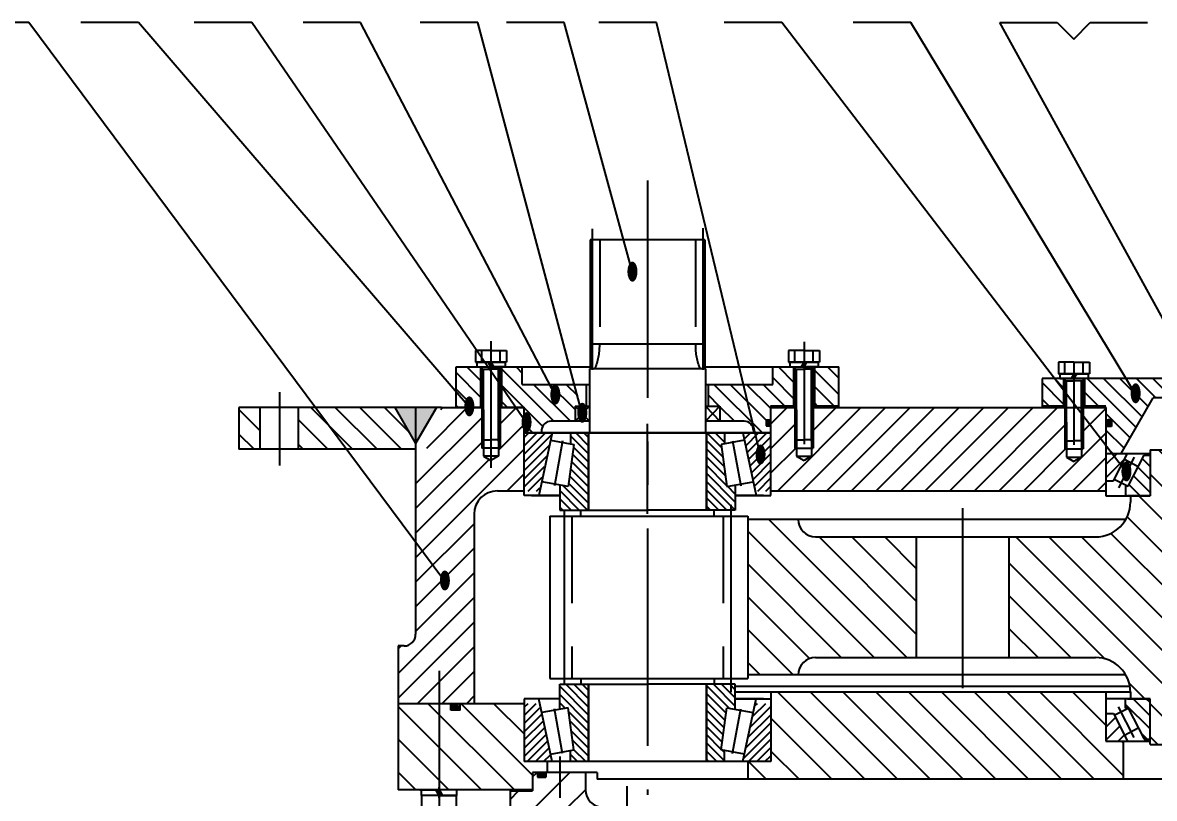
# Model space of a CAD drawing. Header units: millimetres. Extents: x 14 to 6314, y -175 to 4455.
# Drawn here: x 3318 to 4294, y 3074 to 3743 of the extents above; entities that cross this region are included whole.
import ezdxf
from ezdxf.enums import TextEntityAlignment as Align

# ---------------------------------------------------------------- set-up
doc = ezdxf.new("R2010")
doc.units = ezdxf.units.MM
doc.header["$LTSCALE"] = 150
doc.linetypes.add('F', pattern=[0.75, 0.5, -0.25])
doc.linetypes.add('G', pattern=[2, 1.25, -0.25, 0.25, -0.25])
for name, color, linetype in [('01', 7, 'Continuous'), ('02', 1, 'Continuous'), ('04', 2, 'F'), ('05', 4, 'G'), ('11', 3, 'Continuous')]:
    doc.layers.add(name, color=color, linetype=linetype)
doc.styles.get("Standard").update_dxf_attribs({"font": 'isocp', "width": 0.707, "bigfont": 'intecad.shx'})
pattern_1 = [(45, (-611.74499, -710.89691), (-0.0707106781, 0.0707106781), [])]
pattern_2 = [(135, (-611.745, -710.897), (-14.142136, -14.142136), [])]
pattern_3 = [(45, (-611.745, -710.897), (-10.6066, 10.6066), [])]
pattern_4 = [(45, (-611.745, -302.477), (-5.656854, 5.656854), [])]
pattern_5 = [(135, (-611.745, -302.477), (-5.656854, -5.656854), [])]

# ---------------------------------------------------------------- blocks, each defined once
blk = doc.blocks.new('*U3', base_point=(-3575.81, 5317.09))
at = {"layer": '01'}
for p, q in [((-3582.21, 5317.09), (-3582.21, 5277.09)), ((-3569.41, 5317.09), (-3569.41, 5277.09)), ((-3567.81, 5284.09), (-3583.81, 5284.09)), ((-3569.41, 5277.09), (-3582.21, 5277.09)), ((-3582.21, 5277.09), (-3575.81, 5273.4)), ((-3569.41, 5277.09), (-3575.81, 5273.4))]:
    blk.add_line(p, q, dxfattribs=at)
at = {"layer": '02'}
for p, q in [((-3583.81, 5317.09), (-3583.81, 5284.09)), ((-3567.81, 5317.09), (-3567.81, 5284.09))]:
    blk.add_line(p, q, dxfattribs=at)
blk = doc.blocks.new('*U4')
at = {"layer": '01'}
for p, q in [((-15.1, 5), (-15.1, 0)), ((0, 5), (-15.1, 5)), ((-15.1, 0), (0, 0)), ((0, 0), (-2.89, 5)), ((0, 5), (2.89, 0)), ((0, 5), (15.1, 5)), ((15.1, 0), (0, 0)), ((15.1, 5), (15.1, 0))]:
    blk.add_line(p, q, dxfattribs=at)
at = {"layer": '05'}
blk.add_line((0, 7.1), (0, -2.1), dxfattribs=at)

msp = doc.modelspace()

# ---------------------------------------------------------------- hatches: boundary and pattern name
at = {"layer": '02'}
h = msp.add_hatch(dxfattribs=at)
h.set_pattern_fill('_USER', color=256, scale=10, angle=135, style=0, pattern_type=0)
h.set_pattern_definition([(135, (-611.745, -710.897), (-7.071068, -7.071068), [])])
h.paths.add_polyline_path([(4215.3215, 3436.0522), (4212.1215, 3436.0522), (4196.8215, 3436.0522), (4196.8215, 3412.5522), (4215.3215, 3412.5522)])
h.paths.add_polyline_path([(4266.5039, 3436.0522), (4233.3215, 3436.0522), (4233.3215, 3412.5522), (4251.8215, 3412.5522), (4251.8215, 3400.5708), (4256.8215, 3400.5708), (4256.8215, 3394.5708), (4251.8215, 3394.5708), (4251.8215, 3371.5642), (4264.9018, 3371.5642), (4272.6019, 3384.9011)])
h.paths.add_polyline_path([(4266.5039, 3436.0522), (4272.6019, 3384.9011), (4292.5067, 3419.3772), (4407.034, 3419.3772), (4407.034, 3424.0522), (4407.034, 3436.0522)])
h.paths.add_polyline_path([(4531.5709, 3436.0522), (4468.3338, 3436.0522), (4469.2057, 3419.3772), (4529.1485, 3419.3772)])
h.paths.add_polyline_path([(4622.7465, 3436.0522), (4619.5465, 3436.0522), (4531.5709, 3436.0522), (4529.1485, 3419.3772), (4563.5613, 3419.3772), (4591.1662, 3371.5642), (4604.2465, 3371.5642), (4604.2465, 3374.9122), (4604.2465, 3394.5708), (4599.2465, 3394.5708), (4599.2465, 3399.3958), (4599.8162, 3399.3958, -0.39823535), (4603.4779, 3399.9507), (4604.2465, 3400.8703), (4604.2465, 3412.5522), (4614.0098, 3412.5522), (4622.7465, 3423.0058)])
h.paths.add_polyline_path([(4659.2465, 3436.0522), (4640.7465, 3436.0522), (4640.7465, 3412.5522), (4659.2465, 3412.5522)])
h.paths.add_polyline_path([(4340.3466, 3412.5858), (4355.5176, 3412.5858), (4355.5176, 3432.2781), (4340.3466, 3432.2781)], flags=25)
h.paths.add_polyline_path([(4595.4223, 3389.7), (4610.5933, 3389.7), (4610.5933, 3409.3923), (4595.4223, 3409.3923)], flags=24)
h.paths.add_polyline_path([(4641.2194, 3402.7082), (4656.3904, 3402.7082), (4656.3904, 3422.4005), (4641.2194, 3422.4005)], flags=9)
h = msp.add_hatch(dxfattribs=at)
h.set_pattern_fill('_USER', color=256, scale=0.1, angle=45, style=0, pattern_type=0)
h.set_pattern_definition([(45, (-611.74499, -712.07191), (-0.0707106781, 0.0707106781), [])])
h.paths.add_polyline_path([(3712.534, 3411.3772), (3691.534, 3411.3772), (3691.534, 3411.0522), (3712.534, 3411.0522)])
h.paths.add_polyline_path([(3750.1715, 3411.3772), (3730.534, 3411.3772), (3730.534, 3411.0522), (3750.1715, 3411.0522)])
h = msp.add_hatch(dxfattribs=at)
h.set_pattern_fill('_USER', color=256, scale=0.1, angle=45, style=0, pattern_type=0)
h.set_pattern_definition([(45, (-611.74499, -712.07191), (-0.0707106781, 0.0707106781), [])])
h.paths.add_polyline_path([(3982.534, 3411.0522), (3982.534, 3412.5522), (3962.8965, 3412.5522), (3962.8965, 3411.0522)])
h.paths.add_polyline_path([(4021.534, 3411.0522), (4021.534, 3412.5522), (4000.534, 3412.5522), (4000.534, 3411.0522)])
h = msp.add_hatch(dxfattribs=at)
h.set_pattern_fill('_USER', color=256, scale=0.1, angle=45, style=0, pattern_type=0)
h.set_pattern_definition([(45, (-611.74499, -712.07191), (-0.0707106781, 0.0707106781), [])])
h.paths.add_polyline_path([(4215.3215, 3412.5522), (4196.8215, 3412.5522), (4196.8215, 3411.0522), (4215.3215, 3411.0522)])
h.paths.add_polyline_path([(4251.8215, 3412.5522), (4233.3215, 3412.5522), (4233.3215, 3411.0522), (4251.8215, 3411.0522)])
h = msp.add_hatch(dxfattribs=at)
h.set_pattern_fill('_USER', color=256, scale=0.1, angle=45, style=0, pattern_type=0)
h.set_pattern_definition(pattern_1)
edge = h.paths.add_edge_path()
edge.add_ellipse((3752.1715, 3397.7272), major_axis=(0, 2.5), ratio=0.8, start_angle=180, end_angle=270)
edge.add_ellipse((3752.1715, 3397.7272), major_axis=(0, 2.5), ratio=0.8, start_angle=270, end_angle=360)
edge.add_ellipse((3752.1715, 3397.7272), major_axis=(0, 2.5), ratio=0.8, start_angle=0, end_angle=90)
edge.add_ellipse((3752.1715, 3397.7272), major_axis=(0, 2.5), ratio=0.8, start_angle=90, end_angle=180)
h = msp.add_hatch(dxfattribs=at)
h.set_pattern_fill('_USER', color=256, scale=0.1, angle=45, style=0, pattern_type=0)
h.set_pattern_definition(pattern_1)
edge = h.paths.add_edge_path()
edge.add_ellipse((3960.8965, 3397.7272), major_axis=(0, 2.5), ratio=0.8, start_angle=180, end_angle=270)
edge.add_ellipse((3960.8965, 3397.7272), major_axis=(0, 2.5), ratio=0.8, start_angle=270, end_angle=360)
edge.add_ellipse((3960.8965, 3397.7272), major_axis=(0, 2.5), ratio=0.8, start_angle=0, end_angle=90)
edge.add_ellipse((3960.8965, 3397.7272), major_axis=(0, 2.5), ratio=0.8, start_angle=90, end_angle=180)
h = msp.add_hatch(dxfattribs=at)
h.set_pattern_fill('_USER', color=256, scale=0.1, angle=45, style=0, pattern_type=0)
h.set_pattern_definition(pattern_1)
h.paths.add_polyline_path([(4251.8215, 3396.3475, 3.59288546), (4251.8215, 3399.1308)])
h = msp.add_hatch(dxfattribs=at)
h.set_pattern_fill('_USER', color=256, scale=5, angle=135, style=0, pattern_type=0)
h.set_pattern_definition([(45, (415.725, -1908.039), (3.535534, -3.535534), [])])
h.paths.add_polyline_path([(3938.6476, 3389.2272), (3962.8965, 3389.2272), (3962.8965, 3339.0522), (3950.1878, 3339.0522)])
h.paths.add_polyline_path([(3750.1715, 3389.2272), (3774.4205, 3389.2272), (3762.8802, 3339.0522), (3750.1715, 3339.0522)])
at = {"layer": '02', "linetype": 'Continuous'}
h = msp.add_hatch(dxfattribs=at)
h.set_pattern_fill('_USER', color=1, scale=5, angle=45, style=0, pattern_type=0)
h.set_pattern_definition([(135, (415.725, -1908.039), (3.535534, 3.535534), [])])
h.paths.add_polyline_path([(3907.334, 3389.2272), (3922.847, 3389.2272), (3922.847, 3379.6813), (3919.9831, 3379.1576), (3924.929, 3342.9186), (3932.2715, 3344.2612), (3932.2715, 3322.5522), (3907.334, 3322.5522)])
h.paths.add_polyline_path([(3805.734, 3322.5522), (3780.7965, 3322.5522), (3780.7965, 3344.2612), (3788.139, 3342.9186), (3793.0849, 3379.1576), (3790.221, 3379.6813), (3790.221, 3389.2272), (3805.734, 3389.2272)])
h = msp.add_hatch(dxfattribs=at)
h.set_pattern_fill('_USER', color=1, scale=20, angle=135, style=0, pattern_type=0)
h.set_pattern_definition(pattern_2)
h.paths.add_polyline_path([(4088.272, 3299.5522), (4001.534, 3299.5522, -0.41421356), (3986.534, 3314.5522), (3943.034, 3314.5522), (3943.034, 3180.5522), (3986.534, 3180.5522, -0.41421356), (4001.534, 3195.5522), (4088.272, 3195.5522)])
h.paths.add_polyline_path([(4347.034, 3374.5522), (4289.9215, 3374.5522), (4289.9215, 3335.0522), (4273.034, 3335.0522), (4273.034, 3329.5522, -0.41421356), (4243.034, 3299.5522), (4168.272, 3299.5522), (4168.272, 3195.5522), (4243.034, 3195.5522, -0.41421356), (4273.034, 3165.5522), (4273.034, 3160.0522), (4289.9215, 3160.0522), (4289.9215, 3156.5642), (4289.9215, 3120.5522), (4333.034, 3120.5522), (4333.034, 3215.5522), (4347.034, 3215.5522)])
h.paths.add_polyline_path([(4687.796, 3299.5522), (4613.034, 3299.5522, -0.41421356), (4583.034, 3329.5522), (4583.034, 3335.0522), (4566.1465, 3335.0522), (4566.1465, 3371.5642), (4566.1465, 3374.5522), (4509.034, 3374.5522), (4509.034, 3215.5522), (4523.034, 3215.5522), (4523.034, 3120.5522), (4566.1465, 3120.5522), (4566.1465, 3160.0522), (4583.034, 3160.0522), (4583.034, 3165.5522, -0.41421356), (4613.034, 3195.5522), (4687.796, 3195.5522)])
h.paths.add_polyline_path([(4916.8027, 3315.0522), (4869.5257, 3315.0522, -0.42401254), (4854.534, 3299.5522), (4767.796, 3299.5522), (4767.796, 3195.5522), (4854.534, 3195.5522, -0.42401254), (4869.5257, 3180.0522), (4912.6154, 3180.0522), (4916.8027, 3183.8828)])
h.paths.add_polyline_path([(4799.8926, 3227.6264), (4799.8926, 3267.478), (4835.8926, 3267.478), (4835.8926, 3227.6264)], flags=24)
h.paths.add_polyline_path([(4792.3583, 3267.9346), (4807.5293, 3267.9346), (4807.5293, 3287.6269), (4792.3583, 3287.6269)], flags=24)
at = {"layer": '02'}
h = msp.add_hatch(dxfattribs=at)
h.set_pattern_fill('_USER', color=256, scale=20, angle=135, style=0, pattern_type=0)
h.set_pattern_definition(pattern_2)
h.paths.add_polyline_path([(3676.8562, 3124.4194), (3641.5414, 3143.1049), (3641.5414, 3081.5522), (3676.8562, 3081.5522), (3676.8562, 3083.6479)])
h.paths.add_polyline_path([(3676.8562, 3156.0522), (3664.3488, 3156.0522), (3641.5414, 3156.0522), (3641.5414, 3143.1049), (3676.8562, 3124.4194)])
h.paths.add_polyline_path([(3750.1715, 3156.0522), (3694.8866, 3156.0522), (3694.8866, 3150.0522), (3690.8866, 3150.0522, -0.04371584), (3690.3907, 3150.0522), (3686.8866, 3150.0522), (3686.8866, 3156.0522), (3676.8562, 3156.0522), (3676.8562, 3124.4194), (3757.409, 3081.7981), (3757.409, 3096.5522), (3769.9256, 3096.5522), (3769.9256, 3105.8772), (3750.1715, 3105.8772)])
h.paths.add_polyline_path([(3676.8562, 3124.4194), (3676.8562, 3081.5522), (3691.9562, 3081.5522), (3693.6212, 3081.5522), (3757.409, 3081.5522), (3757.409, 3081.7981)])
h.paths.add_polyline_path([(3702.2378, 3102.6616), (3702.2378, 3175.7678), (3738.2378, 3175.7678), (3738.2378, 3102.6616)], flags=9)
h = msp.add_hatch(dxfattribs=at)
h.set_pattern_fill('_USER', color=256, scale=5, angle=45, style=0, pattern_type=0)
h.set_pattern_definition([(135, (415.725, -1907.039), (3.535534, 3.535534), [])])
h.paths.add_polyline_path([(3907.334, 3172.5522), (3932.2715, 3172.5522), (3932.2715, 3150.8433), (3924.929, 3152.1859), (3919.9831, 3115.9468), (3922.847, 3115.4231), (3922.847, 3105.8772), (3907.334, 3105.8772)])
h.paths.add_polyline_path([(3788.139, 3152.1859), (3780.7965, 3150.8433), (3780.7965, 3172.5522), (3805.734, 3172.5522), (3805.734, 3105.8772), (3790.221, 3105.8772), (3790.221, 3115.4231), (3793.0849, 3115.9468)])
h = msp.add_hatch(dxfattribs=at)
h.set_pattern_fill('_USER', color=256, scale=20, angle=135, style=0, pattern_type=0)
h.set_pattern_definition(pattern_2)
h.paths.add_polyline_path([(5065.034, 3155.5522), (5027.5262, 3155.5522), (5027.5262, 3149.5522), (5023.5262, 3149.5522, -0.04371584), (5023.0303, 3149.5522), (5019.5262, 3149.5522), (5019.5262, 3155.5522), (5012.009, 3155.5522), (5012.009, 3165.5522), (4604.2465, 3165.5522), (4604.2465, 3123.5402), (4589.2465, 3123.5402), (4589.2465, 3090.5522), (5023.1352, 3090.5522), (5065.034, 3113.4372)])
h.paths.add_polyline_path([(5118.034, 3142.3856), (5085.034, 3124.3611), (5085.034, 3096.5522), (5098.659, 3096.5522), (5098.659, 3081.5522), (5118.034, 3081.5522)])
h.paths.add_polyline_path([(5118.034, 3142.3856), (5118.034, 3155.5522), (5085.034, 3155.5522), (5085.034, 3124.3611)])
h.paths.add_polyline_path([(4266.8215, 3123.5402), (4251.8215, 3123.5402), (4251.8215, 3165.5522), (3962.8965, 3165.5522), (3962.8965, 3105.8772), (3943.1424, 3105.8772), (3943.1424, 3090.5522), (4266.8215, 3090.5522)])
h.paths.add_polyline_path([(4800.1189, 3066.0268), (4800.1189, 3112.6657), (4836.1189, 3112.6657), (4836.1189, 3066.0268)], flags=9)
h.paths.add_polyline_path([(4648.7559, 3079.6778), (4648.7559, 3110.3426), (4684.7559, 3110.3426), (4684.7559, 3079.6778)], flags=9)
h.paths.add_polyline_path([(4865.6251, 3134.4567), (4880.7961, 3134.4567), (4880.7961, 3154.149), (4865.6251, 3154.149)], flags=24)
h.paths.add_polyline_path([(5014.2367, 3143.181), (5029.4077, 3143.181), (5029.4077, 3162.8733), (5014.2367, 3162.8733)], flags=24)
h = msp.add_hatch(dxfattribs=at)
h.set_pattern_fill('_USER', color=256, scale=0.1, angle=45, style=0, pattern_type=0)
h.set_pattern_definition(pattern_1)
h.paths.add_polyline_path([(3687.7976, 3152.8825, 0.38884719), (3690.3907, 3150.0522), (3690.8866, 3150.0522, 0.38884719), (3693.4797, 3152.8825, 1)])
h = msp.add_hatch(dxfattribs=at)
h.set_pattern_fill('_USER', color=256, scale=5, angle=135, style=0, pattern_type=0)
h.set_pattern_definition([(45, (415.725, -1907.039), (3.535534, -3.535534), [])])
h.paths.add_polyline_path([(3950.1878, 3156.0522), (3962.8965, 3156.0522), (3962.8965, 3105.8772), (3938.6476, 3105.8772)])
h.paths.add_polyline_path([(3750.1715, 3156.0522), (3762.8802, 3156.0522), (3774.4205, 3105.8772), (3750.1715, 3105.8772)])
h = msp.add_hatch(dxfattribs=at)
h.set_pattern_fill('_USER', color=256, scale=20, angle=45, style=0, pattern_type=0)
h.set_pattern_definition([(45, (-611.745, -710.897), (-14.142136, 14.142136), [])])
h.paths.add_polyline_path([(3811.459, 3053.1997), (3757.8737, 3081.5522), (3757.409, 3081.5522), (3757.409, 3080.5522), (3738.034, 3080.5522), (3738.034, 2858.002), (3802.909, 2841.1319), (3802.909, 2901.5522, -0.28926129), (3811.459, 2915.0947)])
h.paths.add_polyline_path([(3803.034, 3096.5522), (3781.034, 3096.5522), (3781.034, 3069.2979), (3811.459, 3053.1997), (3811.459, 3068.07, -0.28675677), (3803.034, 3081.5522)])
h.paths.add_polyline_path([(3781.034, 3096.5522), (3768.7908, 3096.5522), (3768.7908, 3092.5522), (3761.7908, 3092.5522), (3761.7908, 3096.5522), (3757.409, 3096.5522), (3757.409, 3081.7981), (3781.034, 3069.2979)])
h.paths.add_polyline_path([(3802.909, 2841.1319), (3738.034, 2858.002), (3738.034, 2730.5522), (3724.754, 2730.5522), (3724.754, 2680.5522), (3748.659, 2680.5522), (3748.659, 2661.5522), (3802.909, 2661.5522)])
h.paths.add_polyline_path([(3698.754, 2730.5522), (3666.684, 2730.5522), (3666.684, 2680.5522), (3698.754, 2680.5522)])
h.paths.add_polyline_path([(5118.034, 3064.4045), (5044.609, 3035.4428), (5044.609, 2953.1887), (5118.034, 2945.1736)])
h.paths.add_polyline_path([(5075.034, 3065.2839), (5067.034, 3070.3015), (5067.034, 3075.466), (5065.034, 3075.466), (5065.034, 3096.5522), (5063.034, 3096.5522), (5063.034, 3091.5522), (5056.034, 3091.5522), (5056.034, 3096.5522), (5053.034, 3096.5522), (5053.034, 3081.5522, -0.28675677), (5044.609, 3068.07), (5044.609, 3035.4428), (5075.034, 3047.4436)])
h.paths.add_polyline_path([(5118.034, 3080.5522), (5098.659, 3080.5522), (5098.659, 3096.5522), (5085.034, 3096.5522), (5085.034, 3075.466), (5083.034, 3075.466), (5083.034, 3070.3015), (5075.034, 3065.2839), (5075.034, 3047.4436), (5118.034, 3064.4045)])
h.paths.add_polyline_path([(5118.034, 2945.1736), (5044.609, 2953.1887), (5044.609, 2915.0947, -0.28926129), (5053.159, 2901.5522), (5053.159, 2814.5149), (5118.034, 2807.7603)])
h.paths.add_polyline_path([(5118.034, 2807.7603), (5053.159, 2814.5149), (5053.159, 2687.97), (5107.484, 2676.5729), (5107.484, 2680.5522), (5131.314, 2680.5522), (5131.314, 2730.5522), (5126.064, 2730.5522), (5118.034, 2730.5522)])
h.paths.add_polyline_path([(5107.484, 2676.5729), (5053.159, 2687.97), (5053.159, 2661.5522), (5107.484, 2661.5522)])
h.paths.add_polyline_path([(5189.384, 2730.5522), (5157.314, 2730.5522), (5157.314, 2680.5522), (5189.384, 2680.5522)])
h.paths.add_polyline_path([(5077.5802, 2984.3828), (5092.7512, 2984.3828), (5092.7512, 3004.0752), (5077.5802, 3004.0752)], flags=24)
h = msp.add_hatch(dxfattribs=at)
h.set_pattern_fill('_USER', color=256, scale=0.1, angle=45, style=0, pattern_type=0)
h.set_pattern_definition(pattern_1)
h.paths.add_polyline_path([(3768.7908, 3096.5522), (3761.7908, 3096.5522), (3761.7908, 3092.5522), (3768.7908, 3092.5522)])
at = {"layer": '11', "linetype": 'Continuous'}
h = msp.add_hatch(dxfattribs=at)
h.set_pattern_fill('_USER', color=3, scale=10, angle=135, style=0, pattern_type=0)
h.set_pattern_definition([(135, (-611.745, -302.477), (-7.071068, -7.071068), [])])
h.paths.add_polyline_path([(3691.534, 3411.3772), (3712.534, 3411.3772), (3712.534, 3446.0522), (3691.534, 3446.0522)])
h.paths.add_polyline_path([(3742.7982, 3411.3772), (3750.1715, 3411.3772), (3750.1715, 3400.636), (3750.4521, 3400.2272), (3754.1715, 3400.2272), (3754.1715, 3395.2272), (3750.1715, 3395.2272), (3750.1715, 3389.2272), (3765.1715, 3389.2272), (3765.1715, 3390.9444, -0.42460777), (3773.1665, 3399.2272), (3794.034, 3399.2272), (3794.034, 3412.2272), (3798.5407, 3412.2272), (3793.5035, 3431.0522), (3748.534, 3431.0522), (3748.534, 3446.0522), (3730.534, 3446.0522), (3730.534, 3429.2433)])
h.paths.add_polyline_path([(3742.7982, 3411.3772), (3730.534, 3429.2433), (3730.534, 3411.3772)], flags=16)
h.paths.add_polyline_path([(3909.034, 3431.0522), (3909.034, 3412.2272), (3919.034, 3412.2272), (3919.034, 3399.2272), (3939.8915, 3399.2272, -0.41421356), (3947.8915, 3391.2272), (3947.8965, 3389.2272), (3962.8965, 3389.2272), (3962.8965, 3395.2272), (3958.8965, 3395.2272), (3958.8965, 3400.2272), (3962.8965, 3400.2272), (3962.8965, 3411.0522), (3982.534, 3411.0522), (3982.534, 3446.0522), (3964.534, 3446.0522), (3964.534, 3431.0522)])
h.paths.add_polyline_path([(4000.534, 3412.5522), (4021.534, 3412.5522), (4021.534, 3446.0522), (4000.534, 3446.0522)])
h.paths.add_polyline_path([(3793.1913, 3396.6319), (3808.3623, 3396.6319), (3808.3623, 3416.3242), (3793.1913, 3416.3242)], flags=9)
h.paths.add_polyline_path([(3769.9863, 3412.2933), (3785.1573, 3412.2933), (3785.1573, 3431.9856), (3769.9863, 3431.9856)], flags=24)
h.paths.add_polyline_path([(3745.1273, 3388.5633), (3760.2983, 3388.5633), (3760.2983, 3408.2556), (3745.1273, 3408.2556)], flags=9)
at = {"layer": '11'}
h = msp.add_hatch(dxfattribs=at)
h.set_pattern_fill('_USER', color=256, scale=15, angle=135, style=0, pattern_type=0)
h.set_pattern_definition([(135, (-611.745, -302.477), (-10.6066, -10.6066), [])])
h.paths.add_polyline_path([(3522.534, 3411.0522), (3504.034, 3411.0522), (3504.034, 3375.0522), (3522.534, 3375.0522)])
h.paths.add_polyline_path([(3638.6361, 3411.0522), (3555.534, 3411.0522), (3555.534, 3375.0522), (3656.534, 3375.0522), (3656.534, 3380.0522)])
h = msp.add_hatch(color=256, dxfattribs=at)
h.paths.add_polyline_path([(3656.534, 3411.0522), (3638.6361, 3411.0522), (3656.534, 3380.0522)])
h.paths.add_polyline_path([(3674.4319, 3411.0522), (3656.534, 3411.0522), (3656.534, 3380.0522)])
at = {"layer": '11', "linetype": 'Continuous'}
h = msp.add_hatch(color=3, dxfattribs=at)
h.paths.add_polyline_path([(3656.534, 3380.0522), (3656.534, 3411.0522), (3638.6361, 3411.0522)])
h.paths.add_polyline_path([(3656.534, 3380.0522), (3674.4319, 3411.0522), (3656.534, 3411.0522)])
h = msp.add_hatch(dxfattribs=at)
h.set_pattern_fill('_USER', color=3, scale=15, angle=45, style=0, pattern_type=0)
h.set_pattern_definition(pattern_3)
h.paths.add_polyline_path([(3656.5414, 3215.5522, -0.41421356), (3646.5414, 3205.5522), (3641.5414, 3205.5522), (3641.5414, 3156.0522), (3664.3488, 3156.0522), (3707.034, 3156.0522), (3707.034, 3319.2272, -0.41421356), (3727.034, 3339.2272), (3750.1715, 3339.2272), (3750.1715, 3409.0522), (3750.1715, 3411.0522), (3729.534, 3411.0522), (3729.534, 3381.9772), (3729.534, 3376.0522), (3727.934, 3376.0522), (3727.934, 3369.0522), (3721.534, 3365.3572), (3715.134, 3369.0522), (3715.134, 3376.0522), (3713.534, 3376.0522), (3713.534, 3409.0522), (3713.534, 3411.0522), (3691.534, 3411.0522), (3678.9256, 3411.0522), (3656.5414, 3349.5522)])
h = msp.add_hatch(dxfattribs=at)
h.set_pattern_fill('_USER', color=3, scale=15, angle=45, style=0, pattern_type=0)
h.set_pattern_definition(pattern_3)
h.paths.add_polyline_path([(3999.534, 3411.0522), (3999.534, 3381.9772), (3999.534, 3376.0522), (3997.934, 3376.0522), (3997.934, 3369.0522), (3991.534, 3365.3572), (3985.134, 3369.0522), (3985.134, 3376.0522), (3983.534, 3376.0522), (3983.534, 3409.0522), (3983.534, 3411.0522), (3962.8965, 3411.0522), (3962.8965, 3389.2272), (3962.8965, 3339.0522), (4251.8215, 3339.0522), (4251.8215, 3411.0522), (4232.3215, 3411.0522), (4232.3215, 3382.4772), (4232.3215, 3375.3772), (4230.7215, 3375.3772), (4230.7215, 3368.3772), (4224.3215, 3364.6822), (4217.9215, 3368.3772), (4217.9215, 3375.3772), (4216.3215, 3375.3772), (4216.3215, 3398.3772), (4216.3215, 3411.0522)])
h = msp.add_hatch(dxfattribs=at)
h.set_pattern_fill('_USER', color=3, scale=8, angle=45, style=0, pattern_type=0)
h.set_pattern_definition(pattern_4)
h.paths.add_polyline_path([(4270.5542, 3371.5642), (4251.8215, 3371.5642), (4251.8215, 3347.7522), (4258.3158, 3347.7522)])
h.paths.add_polyline_path([(4597.7522, 3347.7522), (4604.2465, 3347.7522), (4604.2465, 3370.4122, 0.41421356), (4603.0945, 3371.5642), (4585.5138, 3371.5642)])
h = msp.add_hatch(dxfattribs=at)
h.set_pattern_fill('_USER', color=3, scale=8, angle=135, style=0, pattern_type=0)
h.set_pattern_definition(pattern_5)
h.paths.add_polyline_path([(4289.9215, 3369.9772), (4284.8064, 3369.9772), (4271.0152, 3343.1441), (4268.8901, 3343.1441), (4268.8901, 3335.0522), (4289.9215, 3335.0522)])
h.paths.add_polyline_path([(4571.2616, 3369.9772), (4566.1465, 3369.9772), (4566.1465, 3335.0522), (4587.178, 3335.0522), (4587.178, 3343.1441), (4585.0528, 3343.1441)])
h = msp.add_hatch(dxfattribs=at)
h.set_pattern_fill('_USER', color=3, scale=8, angle=135, style=0, pattern_type=0)
h.set_pattern_definition(pattern_5)
h.paths.add_polyline_path([(4289.9215, 3160.0522), (4270.4423, 3160.0522), (4268.8901, 3160.0522), (4268.8901, 3151.9604), (4271.0152, 3151.9604), (4284.8064, 3125.1272), (4289.9215, 3125.1272)])
h.paths.add_polyline_path([(4566.1465, 3125.1272), (4571.2616, 3125.1272), (4585.0528, 3151.9604), (4587.178, 3151.9604), (4587.178, 3160.0522), (4566.1465, 3160.0522)])
h = msp.add_hatch(dxfattribs=at)
h.set_pattern_fill('_USER', color=3, scale=8, angle=45, style=0, pattern_type=0)
h.set_pattern_definition(pattern_4)
h.paths.add_polyline_path([(4251.8215, 3124.6922, 0.41421356), (4252.9735, 3123.5402), (4270.5542, 3123.5402), (4258.3158, 3147.3522), (4251.8215, 3147.3522)])
h.paths.add_polyline_path([(4604.2465, 3147.3522), (4597.7522, 3147.3522), (4585.5138, 3123.5402), (4603.0945, 3123.5402, 0.41421356), (4604.2465, 3124.6922)])

# ---------------------------------------------------------------- linework, layer by layer
at = {"layer": '01', "color": 7, "linetype": 'Continuous'}
for p, q in [((3906.114, 3555.5522), (3806.954, 3555.5522)), ((3691.534, 3411.0522), (3691.534, 3446.0522)), ((3691.534, 3446.0522), (3806.954, 3446.0522)), ((3748.534, 3431.0522), (3748.534, 3446.0522)), ((3906.114, 3446.0522), (4021.534, 3446.0522)), ((3964.534, 3431.0522), (3964.534, 3446.0522)), ((4021.534, 3411.0522), (4021.534, 3446.0522)), ((3806.529, 3444.371), (3806.529, 3389.2272)), ((3906.539, 3444.371), (3906.539, 3389.2272)), ((3748.534, 3431.0522), (3806.529, 3431.0522)), ((3804.034, 3412.2272), (3804.034, 3431.0522)), ((3906.539, 3431.0522), (3964.534, 3431.0522)), ((3909.034, 3412.2272), (3909.034, 3431.0522)), ((3522.534, 3375.0522), (3522.534, 3411.0522)), ((3555.534, 3375.0522), (3555.534, 3411.0522)), ((3678.9256, 3411.0522), (3713.534, 3411.0522)), ((3691.534, 3411.0522), (3713.534, 3411.0522)), ((3729.534, 3411.0522), (3750.1715, 3411.0522)), ((3729.534, 3411.0522), (3750.1715, 3411.0522)), ((3730.534, 3411.3772), (3750.1715, 3411.3772)), ((3750.1715, 3389.2272), (3750.1715, 3411.3772)), ((3962.8965, 3411.0522), (3983.534, 3411.0522)), ((3962.8965, 3389.2272), (3962.8965, 3411.0522)), ((3962.8965, 3411.0522), (3983.534, 3411.0522)), ((3999.534, 3411.0522), (4251.8215, 3411.0522)), ((3999.534, 3411.0522), (4021.534, 3411.0522)), ((4251.8215, 3411.0522), (4251.8215, 3335.0522)), ((3750.1715, 3400.2272), (3754.1715, 3400.2272)), ((3754.1715, 3400.2272), (3754.1715, 3395.2272)), ((3806.524, 3399.2272), (3773.1665, 3399.2272)), ((3939.8915, 3399.2272), (3906.534, 3399.2272)), ((3962.8965, 3400.2272), (3958.8965, 3400.2272)), ((3958.8965, 3400.2272), (3958.8965, 3395.2272)), ((3754.1715, 3395.2272), (3750.1715, 3395.2272)), ((3750.1715, 3389.2272), (3962.8965, 3389.2272)), ((3958.8965, 3395.2272), (3962.8965, 3395.2272)), ((4258.3158, 3347.7522), (4270.5542, 3371.5642)), ((4284.8064, 3369.9772), (4289.9215, 3369.9772)), ((4289.9215, 3374.5522), (4289.9215, 3339.5522)), ((4289.9215, 3374.5522), (4289.9215, 3339.5522)), ((4289.9215, 3374.5522), (4289.9215, 3335.0522)), ((4289.9215, 3371.5642), (4289.9215, 3335.0522)), ((4259.0959, 3349.2701), (4271.0152, 3343.1441)), ((3727.034, 3339.2272), (3750.1715, 3339.2272)), ((4251.8215, 3347.7522), (4258.3158, 3347.7522)), ((4271.0152, 3343.1441), (4268.8901, 3343.1441)), ((3772.1995, 3317.5522), (3772.1995, 3177.5522)), ((3772.1995, 3317.5522), (3943.034, 3317.5522)), ((4001.534, 3299.5522), (4243.034, 3299.5522)), ((4088.272, 3299.5522), (4088.272, 3195.5522)), ((4168.272, 3299.5522), (4168.272, 3195.5522)), ((4001.534, 3195.5522), (4243.034, 3195.5522)), ((3772.1995, 3177.5522), (3943.034, 3177.5522)), ((4272.6144, 3170.5522), (3932.2715, 3170.5522)), ((4251.8215, 3165.5522), (4251.8215, 3123.5402)), ((4289.9215, 3123.5402), (4289.9215, 3160.0522)), ((4289.9215, 3120.5522), (4289.9215, 3160.0522)), ((4251.8215, 3147.3522), (4258.3158, 3147.3522)), ((4258.3158, 3147.3522), (4270.5542, 3123.5402)), ((4259.0959, 3145.8343), (4271.0152, 3151.9604)), ((4271.0152, 3151.9604), (4268.8901, 3151.9604)), ((4284.8064, 3125.1272), (4289.9215, 3125.1272)), ((3769.9256, 3105.8772), (3769.9256, 3096.5522)), ((3943.1424, 3105.8772), (3943.1424, 3090.5522)), ((3813.034, 3096.5522), (3757.409, 3096.5522)), ((3757.409, 3096.5522), (3757.409, 3080.5522)), ((3757.409, 3096.5522), (3757.409, 3080.5522)), ((3803.034, 3096.5522), (3803.034, 3081.5522)), ((3803.034, 3096.5522), (3803.034, 3081.5522)), ((3813.034, 3096.5522), (3813.034, 3090.5522)), ((3757.409, 3081.5522), (3641.534, 3081.5522)), ((3738.034, 3080.5522), (3738.034, 2730.5522)), ((3738.034, 3080.5522), (3757.409, 3080.5522)), ((3738.034, 3080.5522), (3738.034, 2730.5522)), ((3738.034, 3080.5522), (3757.409, 3080.5522))]:
    msp.add_line(p, q, dxfattribs=at)
at = {"layer": '01'}
for p, q in [((3806.954, 3555.5522), (3806.954, 3444.371)), ((3906.114, 3555.5522), (3906.114, 3444.371)), ((3721.534, 3460.1522), (3708.159, 3460.1522)), ((3708.159, 3460.1522), (3708.159, 3450.1522)), ((3713.534, 3450.1522), (3713.534, 3460.1522)), ((3721.534, 3460.1522), (3734.909, 3460.1522)), ((3729.534, 3450.1522), (3729.534, 3460.1522)), ((3734.909, 3460.1522), (3734.909, 3450.1522)), ((3978.159, 3460.1522), (3978.159, 3450.1522)), ((3991.534, 3460.1522), (3978.159, 3460.1522)), ((3983.534, 3450.1522), (3983.534, 3460.1522)), ((3991.534, 3460.1522), (4004.909, 3460.1522)), ((3999.534, 3450.1522), (3999.534, 3460.1522)), ((4004.909, 3460.1522), (4004.909, 3450.1522)), ((3708.159, 3450.1522), (3721.534, 3450.1522)), ((3709.334, 3450.1522), (3709.334, 3446.0522)), ((3721.534, 3450.1522), (3709.334, 3450.1522)), ((3709.334, 3446.0522), (3721.534, 3446.0522)), ((3712.534, 3446.0522), (3712.534, 3411.0522)), ((3713.534, 3446.0522), (3713.534, 3381.9772)), ((3721.534, 3446.0522), (3719.1669, 3450.1522)), ((3721.534, 3450.1522), (3723.9011, 3446.0522)), ((3734.909, 3450.1522), (3721.534, 3450.1522)), ((3721.534, 3450.1522), (3733.734, 3450.1522)), ((3733.734, 3446.0522), (3721.534, 3446.0522)), ((3729.534, 3446.0522), (3729.534, 3381.9772)), ((3730.534, 3446.0522), (3730.534, 3411.0522)), ((3733.734, 3450.1522), (3733.734, 3446.0522)), ((3978.159, 3450.1522), (3991.534, 3450.1522)), ((3979.334, 3450.1522), (3979.334, 3446.0522)), ((3991.534, 3450.1522), (3979.334, 3450.1522)), ((3979.334, 3446.0522), (3991.534, 3446.0522)), ((3982.534, 3446.0522), (3982.534, 3411.0522)), ((3983.534, 3446.0522), (3983.534, 3381.9772)), ((3991.534, 3450.1522), (3989.1669, 3446.0522)), ((3991.534, 3450.1522), (4003.734, 3450.1522)), ((3991.534, 3446.0522), (3993.9011, 3450.1522)), ((4004.909, 3450.1522), (3991.534, 3450.1522)), ((4003.734, 3446.0522), (3991.534, 3446.0522)), ((3999.534, 3446.0522), (3999.534, 3381.9772)), ((4000.534, 3446.0522), (4000.534, 3411.0522)), ((4003.734, 3450.1522), (4003.734, 3446.0522)), ((4224.3215, 3450.1522), (4210.9465, 3450.1522)), ((4210.9465, 3450.1522), (4210.9465, 3440.1522)), ((4216.3215, 3440.1522), (4216.3215, 3450.1522)), ((4224.3215, 3450.1522), (4237.6965, 3450.1522)), ((4232.3215, 3440.1522), (4232.3215, 3450.1522)), ((4237.6965, 3450.1522), (4237.6965, 3440.1522)), ((3713.534, 3444.1522), (3721.534, 3444.1522)), ((3729.534, 3444.1522), (3721.534, 3444.1522)), ((3906.539, 3444.371), (3806.529, 3444.371)), ((3983.534, 3444.1522), (3991.534, 3444.1522)), ((3999.534, 3444.1522), (3991.534, 3444.1522)), ((4659.2465, 3436.0522), (4196.8215, 3436.0522)), ((4196.8215, 3436.0522), (4196.8215, 3411.0522)), ((4210.9465, 3440.1522), (4224.3215, 3440.1522)), ((4224.3215, 3440.1522), (4212.1215, 3440.1522)), ((4212.1215, 3440.1522), (4212.1215, 3436.0522)), ((4212.1215, 3436.0522), (4224.3215, 3436.0522)), ((4215.3215, 3436.0522), (4215.3215, 3411.0522)), ((4216.3215, 3436.0522), (4216.3215, 3382.4772)), ((4224.3215, 3440.1522), (4221.9544, 3436.0522)), ((4224.3215, 3440.1522), (4236.5215, 3440.1522)), ((4224.3215, 3436.0522), (4226.6886, 3440.1522)), ((4237.6965, 3440.1522), (4224.3215, 3440.1522)), ((4236.5215, 3436.0522), (4224.3215, 3436.0522)), ((4232.3215, 3436.0522), (4232.3215, 3382.4772)), ((4233.3215, 3436.0522), (4233.3215, 3411.0522)), ((4236.5215, 3440.1522), (4236.5215, 3436.0522)), ((3804.034, 3420.5772), (3804.034, 3427.8772)), ((3909.034, 3421.7522), (3909.034, 3429.0522)), ((4216.3215, 3434.1522), (4224.3215, 3434.1522)), ((4232.3215, 3434.1522), (4224.3215, 3434.1522)), ((4264.9018, 3371.5642), (4292.5067, 3419.3772)), ((4563.5613, 3419.3772), (4292.5067, 3419.3772)), ((3504.034, 3411.0522), (3504.034, 3375.0522)), ((3678.9256, 3411.0522), (3504.034, 3411.0522)), ((3656.534, 3411.0522), (3656.534, 3215.5522)), ((3750.1715, 3335.2522), (3750.1715, 3409.0522)), ((3794.034, 3412.2272), (3794.034, 3399.2272)), ((3794.034, 3412.2272), (3806.529, 3412.2272)), ((3906.539, 3412.2272), (3919.034, 3412.2272)), ((3919.034, 3412.2272), (3919.034, 3399.2272)), ((3962.8965, 3335.2522), (3962.8965, 3409.0522)), ((3750.1715, 3389.2272), (3750.1715, 3404.2272)), ((3962.8965, 3389.2272), (3962.8965, 3404.2272)), ((4217.9215, 3398.3772), (4217.9215, 3368.3772)), ((4230.7215, 3398.3772), (4230.7215, 3368.3772)), ((4251.8215, 3400.5708), (4256.8215, 3400.5708)), ((4256.8215, 3400.5708), (4256.8215, 3394.5708)), ((3962.8965, 3389.2272), (3750.1715, 3389.2272)), ((3774.4205, 3389.2272), (3762.8802, 3335.2522)), ((3765.1715, 3391.51), (3765.1715, 3389.2272)), ((3790.221, 3389.2272), (3790.221, 3379.6813)), ((3805.734, 3322.5522), (3805.734, 3389.2272)), ((3805.734, 3389.2272), (3805.734, 3322.5522)), ((3907.334, 3389.2272), (3907.334, 3322.5522)), ((3907.334, 3322.5522), (3907.334, 3389.2272)), ((3922.847, 3389.2272), (3922.847, 3379.6813)), ((3938.6476, 3389.2272), (3950.1878, 3335.2522)), ((3947.8915, 3391.2272), (3947.8965, 3389.2272)), ((4256.8215, 3394.5708), (4251.8215, 3394.5708)), ((3713.534, 3383.1522), (3721.534, 3383.1522)), ((3729.534, 3383.1522), (3721.534, 3383.1522)), ((3772.9512, 3382.8391), (3793.0849, 3379.1576)), ((3793.0849, 3379.1576), (3788.139, 3342.9186)), ((3940.1168, 3382.8391), (3919.9831, 3379.1576)), ((3919.9831, 3379.1576), (3924.929, 3342.9186)), ((3983.534, 3383.1522), (3991.534, 3383.1522)), ((3999.534, 3383.1522), (3991.534, 3383.1522)), ((4216.3215, 3382.4772), (4224.3215, 3382.4772)), ((4232.3215, 3382.4772), (4224.3215, 3382.4772)), ((3656.534, 3375.0522), (3504.034, 3375.0522)), ((4216.3215, 3375.3772), (4232.3215, 3375.3772)), ((4217.9215, 3368.3772), (4224.3215, 3364.6822)), ((4217.9215, 3368.3772), (4230.7215, 3368.3772)), ((4230.7215, 3368.3772), (4224.3215, 3364.6822)), ((4251.8215, 3371.5642), (4289.9215, 3371.5642)), ((4271.0152, 3343.1441), (4284.8064, 3369.9772)), ((4289.9215, 3374.5522), (4566.1465, 3374.5522)), ((4267.9065, 3366.4126), (4279.8258, 3360.2866)), ((3788.139, 3342.9186), (3765.408, 3347.075)), ((3780.7965, 3344.2612), (3780.7965, 3322.5522)), ((3924.929, 3342.9186), (3947.66, 3347.075)), ((3932.2715, 3344.2612), (3932.2715, 3322.5522)), ((4251.8215, 3339.0522), (3962.8965, 3339.0522)), ((4268.8901, 3343.1441), (4268.8901, 3335.0522)), ((4289.9215, 3338.5402), (4289.9215, 3335.0522)), ((3780.7965, 3335.2522), (3750.1715, 3335.2522)), ((3756.534, 3335.2522), (3780.7965, 3335.2522)), ((3932.2715, 3335.2522), (3962.8965, 3335.2522)), ((3956.534, 3335.2522), (3932.2715, 3335.2522)), ((4251.8215, 3335.0522), (4289.9215, 3335.0522)), ((4289.9215, 3335.0522), (4270.4423, 3335.0522)), ((4273.034, 3335.0522), (4273.034, 3329.5522)), ((3707.034, 3319.2272), (3707.034, 3155.5522)), ((3780.7965, 3322.5522), (3856.534, 3322.5522)), ((3782.784, 3322.5522), (3856.534, 3322.5522)), ((3799.034, 3317.5522), (3799.034, 3322.5522)), ((3932.2715, 3322.5522), (3856.534, 3322.5522)), ((3930.284, 3322.5522), (3856.534, 3322.5522)), ((3914.034, 3317.5522), (3914.034, 3322.5522)), ((3943.034, 3317.5522), (3943.034, 3177.5522)), ((4269.0148, 3314.5522), (3943.034, 3314.5522)), ((3646.534, 3205.5522), (3641.534, 3205.5522)), ((3641.534, 3205.5522), (3641.534, 3081.5522)), ((3780.7965, 3172.5522), (3856.534, 3172.5522)), ((3780.7965, 3150.8433), (3780.7965, 3172.5522)), ((3799.034, 3177.5522), (3799.034, 3172.5522)), ((3805.734, 3105.8772), (3805.734, 3172.5522)), ((3805.734, 3172.5522), (3805.734, 3105.8772)), ((3932.2715, 3172.5522), (3856.534, 3172.5522)), ((3907.334, 3172.5522), (3907.334, 3105.8772)), ((3907.334, 3105.8772), (3907.334, 3172.5522)), ((3914.034, 3177.5522), (3914.034, 3172.5522)), ((3932.2715, 3150.8433), (3932.2715, 3172.5522)), ((4269.0148, 3180.5522), (3943.034, 3180.5522)), ((4273.034, 3165.5522), (3932.2715, 3165.5522)), ((3962.8965, 3165.5522), (3962.8965, 3105.8772)), ((4273.034, 3165.5522), (4273.034, 3160.0522)), ((3750.1715, 3155.5522), (3641.534, 3155.5522)), ((3686.8866, 3150.0522), (3686.8866, 3155.5522)), ((3694.8866, 3150.0522), (3694.8866, 3155.5522)), ((3750.1715, 3159.8522), (3750.1715, 3105.8772)), ((3780.7965, 3159.8522), (3750.1715, 3159.8522)), ((3774.4205, 3105.8772), (3762.8802, 3159.8522)), ((3956.534, 3159.8522), (3932.2715, 3159.8522)), ((3932.2715, 3159.8522), (3962.8965, 3159.8522)), ((3938.6476, 3105.8772), (3950.1878, 3159.8522)), ((4289.9215, 3160.0522), (4251.8215, 3160.0522)), ((4268.8901, 3151.9604), (4268.8901, 3160.0522)), ((4270.4423, 3160.0522), (4289.9215, 3160.0522)), ((4289.9215, 3156.5642), (4289.9215, 3160.0522)), ((3694.8866, 3150.0522), (3686.8866, 3150.0522)), ((3788.139, 3152.1859), (3765.408, 3148.0294)), ((3793.0849, 3115.9468), (3788.139, 3152.1859)), ((3919.9831, 3115.9468), (3924.929, 3152.1859)), ((3924.929, 3152.1859), (3947.66, 3148.0294)), ((4271.0152, 3151.9604), (4284.8064, 3125.1272)), ((4267.9065, 3128.6919), (4279.8258, 3134.8179)), ((4251.8215, 3123.5402), (4289.9215, 3123.5402)), ((4266.8215, 3123.5402), (4266.8215, 3090.5522)), ((3772.9512, 3112.2653), (3793.0849, 3115.9468)), ((3790.221, 3105.8772), (3790.221, 3115.4231)), ((3940.1168, 3112.2653), (3919.9831, 3115.9468)), ((3922.847, 3105.8772), (3922.847, 3115.4231)), ((4289.9215, 3120.5522), (4358.034, 3120.5522)), ((3962.8965, 3105.8772), (3750.1715, 3105.8772)), ((3761.7908, 3096.5522), (3761.7908, 3092.5522)), ((3768.7908, 3096.5522), (3768.7908, 3092.5522)), ((3761.7908, 3092.5522), (3768.7908, 3092.5522)), ((4356.6522, 3090.5522), (3813.034, 3090.5522)), ((3660.0838, 3081.5522), (3676.8562, 3081.5522)), ((3661.8562, 3056.5522), (3661.8562, 3076.5522)), ((3693.6212, 3081.5522), (3676.8562, 3081.5522)), ((3691.8562, 3076.5522), (3676.8562, 3076.5522)), ((3691.8562, 3056.5522), (3691.8562, 3076.5522))]:
    msp.add_line(p, q, dxfattribs=at)
msp.add_circle((3690.6386, 3152.8825), 2.8411, dxfattribs=at)
for centre, radius, start, end in [((3773.1665, 3391.2272), 8, 90, 177.9741828), ((3939.8915, 3391.2272), 8, 0, 90), ((4254.1278, 3397.7391), 2.6937, 211.1067295, 148.8932705), ((3727.034, 3319.2272), 20, 90, 180), ((3646.534, 3215.5522), 10, 270, 0), ((4252.9735, 3124.6922), 1.152, 180, 270)]:
    msp.add_arc(centre, radius, start, end, dxfattribs=at)
at = {"layer": '01', "color": 7, "linetype": 'Continuous'}
for centre, radius, start, end in [((4243.034, 3329.5522), 30, 270, 0), ((4001.534, 3314.5522), 15, 180, 270), ((4001.534, 3180.5522), 15, 90, 180), ((4243.034, 3165.5522), 30, 360, 90), ((3818.034, 3081.5522), 15, 180, 270)]:
    msp.add_arc(centre, radius, start, end, dxfattribs=at)
at = {"layer": '02'}
for p, q in [((3322.9202, 3742.8659), (3273.3202, 3742.8659)), ((3681.7877, 3261.1318), (3322.9202, 3742.8659)), ((3417.4174, 3742.8659), (3367.8174, 3742.8659)), ((3702.8847, 3411.2147), (3417.4174, 3742.8659)), ((3515.2476, 3742.8659), (3465.6476, 3742.8659)), ((3752.2162, 3397.6573), (3515.2476, 3742.8659)), ((3609.0566, 3742.8659), (3559.4566, 3742.8659)), ((3777.0752, 3421.3873), (3609.0566, 3742.8659)), ((3710.0696, 3742.8659), (3660.4696, 3742.8659)), ((3800.2803, 3405.7259), (3710.0696, 3742.8659)), ((3784.6096, 3742.8659), (3735.0096, 3742.8659)), ((3843.5458, 3527.3832), (3784.6096, 3742.8659)), ((3864.2775, 3742.8659), (3814.6775, 3742.8659)), ((3954.0314, 3369.7504), (3864.2775, 3742.8659)), ((3972.261, 3742.8659), (3922.661, 3742.8659)), ((4269.5723, 3355.1718), (3972.261, 3742.8659)), ((4083.4998, 3742.8659), (4033.8998, 3742.8659)), ((4277.508, 3422.5326), (4083.4998, 3742.8659)), ((4383.0302, 3338.4232), (4160.3502, 3742.8659)), ((4160.3502, 3742.8659), (4209.9502, 3742.8659)), ((4209.9502, 3742.8659), (4224.0923, 3728.7238)), ((4224.0923, 3728.7238), (4238.2344, 3742.8659)), ((4238.2344, 3742.8659), (4287.8344, 3742.8659)), ((3715.134, 3381.9772), (3715.134, 3444.1522)), ((3727.934, 3381.9772), (3727.934, 3444.1522)), ((3985.134, 3381.9772), (3985.134, 3444.1522)), ((3997.934, 3381.9772), (3997.934, 3444.1522)), ((4217.9215, 3382.4772), (4217.9215, 3434.1522)), ((4230.7215, 3382.4772), (4230.7215, 3434.1522)), ((3691.534, 3411.3772), (3712.534, 3411.3772)), ((3962.8965, 3412.5522), (3982.534, 3412.5522)), ((4000.534, 3412.5522), (4021.534, 3412.5522)), ((4196.8215, 3412.5522), (4215.3215, 3412.5522)), ((4233.3215, 3412.5522), (4251.8215, 3412.5522)), ((4216.3215, 3398.3772), (4216.3215, 3375.3772)), ((4232.3215, 3398.3772), (4232.3215, 3375.3772))]:
    msp.add_line(p, q, dxfattribs=at)
at = {"layer": '02', "color": 1, "linetype": 'Continuous'}
msp.add_line((3906.114, 3465.5522), (3806.954, 3465.5522), dxfattribs=at)
at = {"layer": '04', "color": 2, "linetype": 'F'}
for p, q in [((3815.284, 3555.5522), (3815.284, 3465.5522)), ((3897.784, 3555.5522), (3897.784, 3465.5522)), ((3791.159, 3317.5522), (3791.159, 3177.5522)), ((3921.909, 3317.5522), (3921.909, 3177.5522))]:
    msp.add_line(p, q, dxfattribs=at)
at = {"layer": '04'}
for p, q in [((3986.534, 3314.5522), (3986.534, 3314.5522)), ((3986.534, 3180.5522), (3986.534, 3180.5522))]:
    msp.add_line(p, q, dxfattribs=at)
at = {"layer": '04', "color": 2, "linetype": 'F'}
for centre, start, end in [((3764.4577, 3464.323), 336.8891177, 0.8220054), ((3948.6103, 3464.323), 179.1779946, 203.1108823)]:
    msp.add_arc(centre, 50.8315, start, end, dxfattribs=at)
at = {"layer": '05', "color": 4, "linetype": 'G'}
for p, q in [((3856.534, 3606.83), (3856.534, 3077.272)), ((3808.909, 3565.1967), (3808.909, 3443.5696)), ((3904.159, 3565.6233), (3904.159, 3443.5696)), ((3721.534, 3450.906), (3721.534, 3397.437)), ((3991.534, 3450.906), (3991.534, 3397.437)), ((4224.3215, 3446.1598), (4224.3215, 3392.2444)), ((4224.3215, 3440.231), (4224.3215, 3386.762)), ((4259.7415, 3371.5642), (4259.7415, 3371.6362)), ((4276.375, 3368.4077), (4262.7696, 3341.936)), ((3784.5675, 3323.0522), (3784.5675, 3172.0522)), ((3928.501, 3327.2031), (3928.501, 3165.5522)), ((4128.272, 3324.4383), (4128.272, 3169.1443)), ((3676.8562, 3184.0357), (3676.8562, 3046.2073)), ((4276.375, 3126.6968), (4262.7696, 3153.1685)), ((3781.034, 3110.1213), (3781.034, 3074.6032)), ((3838.754, 3084.6182), (3838.754, 2901.5524))]:
    msp.add_line(p, q, dxfattribs=at)
at = {"layer": '05'}
for p, q in [((3721.534, 3468.3313), (3721.534, 3359.2115)), ((3991.534, 3467.726), (3991.534, 3379.6033)), ((3721.534, 3452.2489), (3721.534, 3443.9565)), ((3991.534, 3452.2489), (3991.534, 3443.9565)), ((4224.3215, 3450.5422), (4224.3215, 3378.9283)), ((4224.3215, 3442.2489), (4224.3215, 3433.9565)), ((3539.034, 3424.3323), (3539.034, 3361.0684)), ((3856.534, 3319.5522), (3856.534, 3397.0522)), ((3783.2743, 3382.4002), (3776.1897, 3343.6549)), ((3929.7937, 3382.4002), (3936.8783, 3343.6549)), ((3783.2743, 3112.7043), (3776.1897, 3151.4495)), ((3929.7937, 3112.7043), (3936.8783, 3151.4495))]:
    msp.add_line(p, q, dxfattribs=at)
at = {"layer": '11', "color": 3, "linetype": 'Continuous'}
for p, q in [((3638.6361, 3411.0522), (3656.534, 3380.0522)), ((3674.4319, 3411.0522), (3656.534, 3380.0522)), ((3794.034, 3412.2272), (3806.524, 3399.2272)), ((3806.529, 3412.2272), (3794.034, 3399.2272)), ((3906.539, 3412.2272), (3919.034, 3399.2272)), ((3919.034, 3412.2272), (3906.539, 3399.2272))]:
    msp.add_line(p, q, dxfattribs=at)
msp.add_ellipse((3752.1715, 3397.7272), major_axis=(0, 2.5), ratio=0.8, dxfattribs=at)
at = {"layer": '11', "color": 3, "linetype": 'Continuous', "extrusion": (0, 0, -1)}
msp.add_ellipse((3960.8965, 3397.7272), major_axis=(0, 2.5), ratio=0.8, dxfattribs=at)

# ---------------------------------------------------------------- block references
at = {"layer": '01'}
msp.add_blockref('*U3', (3721.534, 3409.0522), dxfattribs=at)
at = {"layer": '01', "xscale": -1}
msp.add_blockref('*U3', (3991.534, 3409.0522), dxfattribs=at)
at = {"layer": '01', "rotation": 180}
msp.add_blockref('*U4', (3676.8562, 3081.5522), dxfattribs=at)
msp.add_blockref('*U4', (3676.8562, 3081.5522), dxfattribs=at)

# ---------------------------------------------------------------- texts
at = {"layer": '02', "width": 0.605172}
for p, p2 in [((3838.7458, 3519.3832), (3848.3458, 3519.3832)), ((3772.2752, 3413.3873), (3781.8752, 3413.3873)), ((4272.708, 3414.5326), (4282.308, 3414.5326)), ((3698.0847, 3403.2147), (3707.6847, 3403.2147)), ((3747.4162, 3389.6573), (3757.0162, 3389.6573)), ((3795.4803, 3397.7259), (3805.0803, 3397.7259)), ((3949.2314, 3361.7504), (3958.8314, 3361.7504)), ((4264.7723, 3347.1718), (4274.3723, 3347.1718)), ((3676.9877, 3253.1318), (3686.5877, 3253.1318))]:
    msp.add_text('●', height=16, dxfattribs=at).set_placement(p, p2, align=Align.FIT)

doc.saveas('drawing.dxf')
